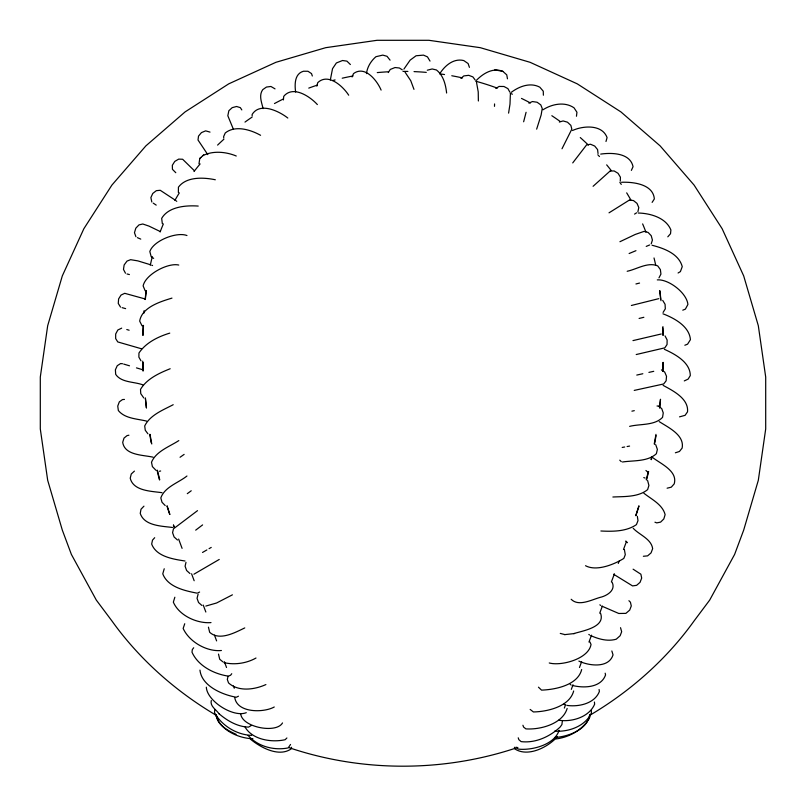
<?xml version="1.0" encoding="UTF-8"?>
<svg xmlns="http://www.w3.org/2000/svg" width="806" height="806" viewBox="0 0 806 806"><rect width="100%" height="100%" fill="white"/><g stroke="black" fill="none" stroke-linecap="round" stroke-linejoin="round"><path stroke-width="1.21" d="M620.298 181.128L620.408 177.189L618.051 173.31L614.152 170.953L610.182 171.033M494.481 106.352L494.572 103.934M330.329 79.975L332.535 68.661L336.384 62.969L342.52 60.51L346.923 61.135L350.388 64.54M216.26 714.559C218.829 729.762 238.808 738.498 252.893 738.719M211.293 700.505C209.792 706.227 216.199 709.562 218.889 713.622L219.151 713.824M366.468 73.618C367.274 66.999 370.931 60.984 375.959 56.692L382.8 55.11L387.031 56.299L390.074 60.158M216.3 714.68C216.391 724.614 228.098 730.71 236.057 734.296M206.326 687.186C206.971 701.089 233.397 717.914 246.283 712.675M581.69 669.504C577.862 685.15 555.455 689.624 541.521 690.127L538.458 687.175M218.497 654.099L219.726 659.278L222.93 661.867M543.385 95.219L543.274 91.209L539.818 87.189C530.257 82.071 519.225 86.393 511.195 92.388M199.959 670.098C201.591 686.007 222.375 694.822 236.329 697.24L238.455 696.193M283.4 99.934L283.732 96.357C292.931 85.043 310.038 96.478 317.373 104.579M573.671 690.984C569.63 706.53 547.496 711.708 533.391 711.95L530.157 709.431M659.62 407.836L660.467 399.373M567.152 708.454C562.659 723.879 540.342 729.904 525.875 728.876L523.588 727.062L522.923 725.249M562.266 721.561L561.923 724.574L560.14 727.042C549.823 736.724 535.436 743.313 521.119 741.621L518.873 739.696L518.228 737.812M659.56 407.826L660.517 399.373M559.092 730.276C554.709 744.804 531.869 750.618 518.329 749.106L516.112 747.102M478.371 100.992L478.23 91.904L476.507 82.303M576.451 116.255L576.945 112.266L574.033 107.823C564.694 101.375 551.888 104.024 543.002 109.777M208.442 627.149L209.661 632.297C219.403 641.183 234.899 632.66 244.762 627.914M185.995 562.336L185.088 566.225L186.609 570.507L189.984 573.56M316.849 86.141L317.745 82.655C328.123 72.681 342.943 86.202 348.696 95.199M523.638 121.777L526.086 112.286M508.586 113.122L509.997 104.115L510.369 94.433M200.916 157.432L199.777 158.5L198.981 163.749M605.981 141.473L607.079 137.604C602.203 124.225 583.131 125.605 572.502 130.522M651.208 243.835L652.417 240.077L651.228 235.715L648.095 232.42L644.226 231.443M291.581 747.263L291.016 749.016C278.654 757.378 260.459 747.454 250.344 739.082M290.533 744.452L288.195 747.908C274.06 750.759 257.688 746.527 248.117 735.415M164.233 568.764L162.772 573.832C167.658 587 184.745 590.768 196.996 593.145M174.852 597.226L173.34 602.163C179.103 615.593 197.087 623.733 211.001 622.595M564.341 708.071L565.661 704.525M571.313 689.382L573.026 684.798M579.474 667.499L581.64 661.696M588.964 642.06L591.533 635.158M599.724 613.195L602.334 606.213M611.401 581.892L614.414 573.812M618.283 563.434L619.149 561.127M623.481 549.521L626.514 541.39M282.513 722.932C276.327 733.923 241.629 727.294 240.672 713.552M198.105 594.163L197.047 598.304L198.548 602.505L201.893 605.467M536.655 129.151L541.138 114.986L542.237 108.508L540.786 104.891L537.108 102.241L532.403 101.546L528.887 103.148M352.061 76.963L353.502 73.618C364.896 65.064 377.097 80.499 381.107 90.091M214.759 709.784L214.487 712.595C221.7 725.732 236.752 734.83 251.653 735.384M228.078 676.274L227.312 679.448L228.531 682.904C238.475 692.022 254.636 689.674 265.899 684.566M588.189 720.493L589.861 717.018L589.74 714.559M184.735 623.733L183.153 628.468C189.289 641.949 206.941 651.963 221.418 650.502M590.042 715.537L590.365 714.912M631.37 170.378L633.053 166.691C630.211 152.949 611.966 152.485 600.702 154.097M562.004 148.767L571.827 129.151L570.86 125.373L567.464 122.18L563.102 120.94L559.354 122.059M403.907 69.114L410.133 60.138L416.098 55.755L423.493 55.13L427.462 56.873L430.021 61.095M440.368 72.782C445.446 65.135 454.04 58.103 463.772 60.571L468.105 63.543L469.424 67.361M388.301 72.56L390.255 69.447L395.021 67.543L399.353 67.986L402.285 69.84M636.216 354.539L664.829 347.839L667.046 344.515L667.126 339.961L665.041 335.901M557.399 736.714C548.04 747.172 528.142 757.418 514.984 749.016L514.419 747.263M231.745 673.715L230.627 675.206L228.471 676.153C214.094 674.048 198.165 665.998 191.999 652.205L192.312 649.596L193.692 647.752M572.723 162.913L586.597 144.889L590.536 144.244L594.707 146.047L597.578 149.584L598.032 153.493M652.125 202.377L654.341 198.951C653.233 184.191 633.345 181.803 621.517 182.277M476.527 80.217C483.187 73.396 493.05 67.351 502.813 71.331L506.752 74.857L507.468 78.817M587.383 721.38C579.806 731.193 568.26 737.45 555.999 738.941M637.878 211.736L638.805 207.565L637.022 203.404L633.466 200.553L629.506 200.1M286.896 737.974L285.143 739.717C271.783 742.699 252.5 739.858 245.105 727.133M593.095 186.297L610.061 171.063M274.262 706.993C263.723 712.877 237.317 713.159 234.778 697.744M143.952 506.158L141 509.241L140.244 513.422C144.294 525.905 161.684 526.076 172.504 527.467M202.749 155.729C212.713 150.44 226.093 151.75 236.259 156.011M199.777 158.5L203.727 154.812M134.421 471.107L131.257 473.999L130.229 478.22C133.343 491.146 151.447 491.146 162.046 492.688M255.996 658.028C246.525 663.368 234.606 665.131 223.947 662.623M658.965 277.858L660.94 274.08L660.376 269.597L657.736 265.909C647.822 261.728 636.901 269.224 627.179 271.279M460.941 78.383L463.793 75.925L468.729 75.321L472.9 76.913L475.187 80.026M667.801 236.823L670.521 233.72L670.894 229.992C665.988 217.67 650.271 213.288 638.281 213.026M232.42 594.828L216.562 602.999L205.812 606.072M154.692 537.703L152.515 540.131L151.669 544.05C156.364 556.674 173.31 559.193 185.007 560.996M195.687 530.157L202.598 524.908M187.294 493.665L191.234 490.773M609.014 212.834L629.315 200.11M180.05 457.274L184.131 454.393M219.232 559.455L193.924 574.204M495.861 88.489L499.075 86.433L503.952 86.494L507.911 88.62L509.795 92.025M197.52 510.651L173.481 528.807L172.575 532.685L174.096 536.967L177.481 540.01M634.554 214.094L636.639 212.794M678.088 272.992L680.395 271.602L682.249 266.655C678.843 253.648 663.751 248.248 652.074 245.266M251.099 725.602L248.57 727.113C237.427 726.77 227.161 720.735 218.889 713.622M619.925 241.719L635.219 234.455L643.954 231.423M202.528 552.453L206.88 549.934M209.056 548.674L211.232 547.415M663.086 312.426L665.313 308.819L665.071 304.285L662.703 300.396M589.468 715.486C630.111 691.548 666.592 659.368 694.097 620.912L709.683 600.097L734.609 554.437L743.696 530.076L758.315 480.295L765.7 428.943L765.7 377.057L758.315 325.705L743.696 275.924L722.146 228.733L694.097 185.088L660.124 145.876L620.912 111.903L577.267 83.854L530.076 62.304L480.295 47.685L428.943 40.3L377.057 40.3L325.705 47.685L275.924 62.304L228.733 83.854L185.088 111.903L145.876 145.876L111.903 185.088L83.854 228.733L62.304 275.924L47.685 325.705L40.3 377.057L40.3 428.943L47.685 480.295L62.304 530.076L71.391 554.437L96.317 600.097L111.903 620.912C139.408 659.368 175.889 691.548 216.532 715.486M186.952 476.014C178.418 482.844 164.615 486.935 160.817 497.937L162.026 502.279L165.18 505.533M197.893 592.894L199.606 592.037M657.293 279.894C668.315 278.906 686.752 292.709 687.911 304.456L685.392 309.121L682.773 310.179M629.123 253.527L635.964 250.676M646.221 246.404L649.636 244.974M684.838 345.24L687.568 344.172L690.42 339.679C689.412 326.249 674.148 318.048 662.965 313.806M178.821 440.59C169.441 446.715 156.072 451.239 151.498 462.251L152.394 466.603L155.931 470.271M684.284 380.916L688.133 379.102L690.289 375.586C690.289 362.287 674.954 354.066 664.356 349.3M631.37 305.484L658.764 298.663M675.368 452.791L679.438 451.491L682.138 448.086C684.697 435.018 668.234 427.452 659.237 421.629M517.875 747.414C444.428 772.269 362.841 772.511 289.334 747.767M173.209 404.713C163.024 410.042 150.067 415.019 144.697 425.941L145.271 430.263L147.921 433.809M427.271 70.223L432.167 68.963L436.469 69.981C443.421 75.472 445.688 84.61 446.615 93.022M573.721 633.627C582.537 630.816 605.729 627.31 600.551 613.306M635.944 283.964L639.561 283.067M639.098 318.451L643.863 317.292M661.212 333.996L632.972 340.606M159.346 471.288L160.656 470.986M636.77 375.072L642.835 373.732M648.901 372.392L653.747 371.314M631.904 411.161L634.302 410.667M622.202 447.451L624.66 446.998M627.118 446.534L629.577 446.081M170.177 368.745C159.165 373.138 146.783 378.77 140.506 389.389L140.758 393.64L143.77 397.942M128.92 435.21L127.036 435.623L124.013 438.091L122.703 442.323C124.658 455.481 143.075 454.886 153.11 457.183M634.231 390.406L663.681 383.968L666.119 380.825L666.522 376.291L664.718 372.11L661.414 369.883M560.271 633.405L564.915 634.604M564.694 634.634L574.577 633.526M667.106 488.194L671.267 487.177L674.209 483.882C677.927 471.107 660.95 463.934 652.789 457.647M169.764 333.12C158.198 336.646 145.856 342.631 138.954 353.018L138.884 357.159L140.979 360.836M554.86 737.48C568.17 736.714 587.745 729.611 589.7 714.68M629.637 426.364C640.236 423.694 654.502 425.77 662.552 417.367L663.257 412.914L661.746 408.642L658.603 406.194M124.446 399.433L122.512 399.564L119.328 401.862L117.747 406.063L118.351 410.536C124.94 418.707 137.161 418.757 146.692 421.115M679.539 416.853L685.09 415.332L687.518 411.846C688.868 398.617 672.909 390.688 663.106 385.369M171.97 298.109C160.303 301.656 141.937 307.257 139.68 321.1L142.068 325.856M657.041 406.002L658.391 406.083M566.83 705.391C578.547 707.094 594.677 703.678 599.382 691.488L599.08 689.523M622.504 461.989C633.576 460.327 647.611 461.818 656.366 453.728L657.374 449.385L655.681 444.59M122.552 363.728L120.588 363.566L117.263 365.692L115.389 369.813L115.691 374.357C121.374 382.81 134.128 381.54 142.853 384.855M572.22 685.412C583.615 688.344 601.004 687.891 605.558 674.944L605.175 673.191M612.882 497.01C624.358 496.415 638.201 497.302 647.621 489.635L648.911 485.454L647.591 480.447M554.679 731.123C568.552 732.211 585.519 726.226 591.453 712.766L591.261 710.479M494.743 69.88L502.813 71.331M121.686 328.143L117.837 329.997L115.681 334.006L115.661 338.56L117.767 341.935L141.644 348.827M558.739 720.221C571.736 722.277 589.136 717.179 594.647 704.182L594.415 702.036M127.005 273.959L129.403 274.564M122.089 307.65L125.635 308.627M600.893 530.993C612.721 531.587 626.312 531.648 636.428 524.625L637.989 520.646L637.345 516.354M126.774 329.533L129.121 330.218M123.711 364.08L129.504 365.803M136.466 367.879L143.418 369.954M145.352 299.016L124.729 293.324L121.041 295.056L118.613 298.915L118.27 303.449L120.517 307.086M150.42 264.721L137.846 260.882L130.622 259.683L127.005 261.084L124.144 264.962L123.479 269.416L125.474 273.204M643.782 477.565L645.052 478.039M590.788 635.632C598.717 639.108 607.643 641.717 616.247 639.198L620.146 635.722L621.668 631.753L620.529 627.683M643.359 556.271L647.611 555.868L651.036 552.906L652.659 548.654C651.268 538.811 639.319 534.902 633.194 528.293M198.216 206.064C186.005 205.198 168.525 206.578 161.674 218.376L162.328 223.655M151.689 265.184L152.576 265.557M137.403 237.659L140.758 239.11M654.946 522.197L656.759 522.882L660.608 522.117L663.801 518.973L665.121 514.641C662.542 504.465 651.49 499.297 643.803 493.181M178.761 265.043C168.172 262.464 145.473 274.332 143.125 285.898L145.171 290.805M160.223 231.524L148.929 226.083L142.783 223.997L138.985 224.894L135.831 228.148L134.461 232.692L135.922 236.712M601.8 606.112L618.786 613.477L625.879 613.376L629.698 610.112L631.279 605.971L630.433 602.213L628.912 600.712M563.747 704.263L564.532 704.686M549.249 662.975C561.268 666.28 588.672 658.925 591.03 644.447L589.891 641.878M215.323 179.768C203.656 177.32 186.468 176.393 178.438 187.163L178.368 192.473M633.093 569.177L640.881 574.215L641.687 578.083L640.065 582.325L636.629 585.327L632.549 585.912L613.668 574.285M153.2 203.122L156.203 205.107M186.962 235.543C177.018 231.534 153.603 240.46 149.825 251.522L151.185 256.651L153.674 258.383M174.973 199.969L160.233 190.287L156.334 190.669L152.757 193.47L150.873 197.611L151.82 201.984M599.855 604.832L600.621 605.397M588.813 634.413L589.579 634.997M578.869 661.091C588.924 665.827 608.711 668.597 613.034 654.895L611.845 650.966M176.01 200.754L176.766 201.349M570.195 684.334L570.95 684.939M585.519 565.721C596.4 571.595 613.91 564.613 623.824 558.417L625.285 554.699L624.368 549.46M645.918 470.482L647.792 472.125M625.668 541.078L627.481 542.68M619.764 460.166L621.315 461.687M175.789 172.706L172.434 169.31L172.343 165.26L174.771 161.412L178.7 159.114L182.64 159.256L194.357 170.711M260.58 135.297C250.575 129.706 235.231 124.94 225.257 132.97L223.635 136.587L223.746 138.058M571.172 599.271C579.091 607.301 592.753 598.999 601.75 596.954C608.046 595.03 615.824 589.78 612.127 582.285M405.035 72.127L410.768 80.731L413.972 89.365M210.023 132.113L205.641 130.854L201.44 132.607L198.518 136.103L198.014 140.012L207.777 154.611M287.802 118.029C279.098 111.157 259.915 101.828 252.147 114.452L252.157 115.943M241.82 109.928L240.339 107.651L236.591 106.483L232.199 107.651L228.854 110.734L227.826 115.752L233.428 129.353M275.027 88.872L270.927 86.474L266.443 87.058L262.736 89.657C258.585 95.41 261.698 102.483 263.099 108.609M215.333 714.751L216.532 717.068M178.63 539.073L182.085 548.362M191.586 573.812L194.165 580.733M203.233 605.054L205.842 612.026M214.467 635.158L216.613 640.901M224.36 661.696L226.526 667.499M233.408 685.946L234.264 688.243M312.325 76.006L311.519 73.598L307.963 71.26L303.469 71.24C294.462 73.739 294.603 84.59 295.621 92.045M145.352 398.164L146.44 407.826M145.412 398.174L146.38 407.836M656.034 435.613A366.649 256.379 -78 0 1 654.543 444.046M651.903 457.234A366.649 256.379 -78 0 1 651.389 459.622M648.649 471.54A366.649 256.379 -78 0 1 646.563 479.842M639.007 506.057A366.649 256.379 -78 0 1 635.874 515.628M659.731 290.845A398.869 278.906 -78 0 1 660.658 299.53M662.623 327.921A398.869 278.906 -78 0 1 662.875 335.286M662.925 362.468A398.869 278.906 -78 0 1 662.643 371.183M655.963 434.363A398.869 278.906 -78 0 1 654.22 443.985M651.56 457.153A398.869 278.906 -78 0 1 651.047 459.541M648.306 471.45A398.869 278.906 -78 0 1 646.241 479.751M638.815 505.997A398.869 278.906 -78 0 1 635.763 515.588M150.299 265.194A257.779 241.528 0 0 1 152.284 256.761M160.122 231.987A257.779 241.528 0 0 1 163.366 223.907M174.882 200.422A257.779 241.528 0 0 1 179.325 192.856M194.004 171.537A257.779 241.528 0 0 1 200.12 163.92M217.6 145.1A257.779 241.528 0 0 1 223.897 139.206M244.984 122.089A257.779 241.528 0 0 1 252.107 117.092M274.473 103.551A257.779 241.528 0 0 1 283.38 98.967M308.758 88.106A257.779 241.528 0 0 1 317.101 85.194M332.727 80.54A257.779 241.528 0 0 1 335.084 79.925M342.218 78.202A257.779 241.528 0 0 1 353.018 75.976M377.268 72.6A257.779 241.528 0 0 1 388.291 71.784M403 71.391A257.779 241.528 0 0 1 407.896 71.432M414.032 71.613A257.779 241.528 0 0 1 426.293 72.379M439.683 73.85A257.779 241.528 0 0 1 444.529 74.545M451.773 75.754A257.779 241.528 0 0 1 462.584 77.93M475.621 81.174A257.779 241.528 0 0 1 497.242 88.106M510.087 93.214A257.779 241.528 0 0 1 512.384 94.211M521.492 98.413A257.779 241.528 0 0 1 530.429 102.967M551.828 115.711A257.779 241.528 0 0 1 560.019 121.363M580.27 137.564A257.779 241.528 0 0 1 588.4 145.1M597.82 154.752A257.779 241.528 0 0 1 599.463 156.545M606.666 164.857A257.779 241.528 0 0 1 611.25 170.57M619.854 182.337A257.779 241.528 0 0 1 621.265 184.413M626.675 192.856A257.779 241.528 0 0 1 631.118 200.422M642.634 223.907A257.779 241.528 0 0 1 645.878 231.987M654.019 257.96A257.779 241.528 0 0 1 655.701 265.194M659.862 290.795A366.649 256.379 -78 0 1 660.991 300.709M662.915 326.611A366.649 256.379 -78 0 1 663.237 335.205M663.247 362.418A366.649 256.379 -78 0 1 662.935 371.133M173.441 525.109A366.649 256.379 78 0 0 174.298 527.456A398.869 278.906 78 0 1 173.461 525.099M169.723 514.44A366.649 256.379 78 0 1 166.993 506.057M159.437 479.842A366.649 256.379 78 0 1 157.069 470.351M151.236 442.837A366.649 256.379 78 0 1 149.755 434.404M169.854 514.389A398.869 278.906 78 0 1 167.185 505.997M159.759 479.751A398.869 278.906 78 0 1 157.402 470.261M151.78 443.985A398.869 278.906 78 0 1 150.037 434.363M143.307 369.934A398.869 278.906 78 0 1 143.075 362.468M143.125 335.286A398.869 278.906 78 0 1 143.478 325.473M145.342 299.53A398.869 278.906 78 0 1 146.269 290.845M143.065 371.133A366.649 256.379 78 0 1 142.722 361.169M142.763 335.205A366.649 256.379 78 0 1 143.146 325.382M143.901 313.212A366.649 256.379 78 0 1 144.103 310.703M145.14 299.469A366.649 256.379 78 0 1 146.138 290.795"/></g></svg>
